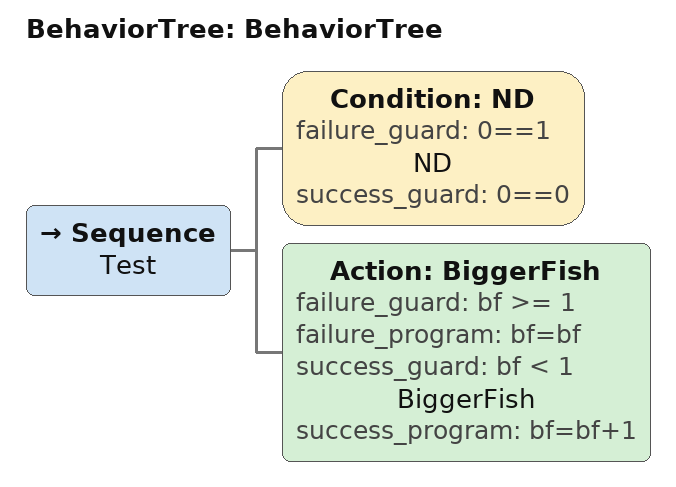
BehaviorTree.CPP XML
<?xml version="1.0"?>
<root _reach_goal="" env="True" expected_execution_time="" global_vars="var bf=0;" main_tree_to_execute="BehaviorTree" specification="#define goal bf==1;&#xA;#assert DealineProcess reaches goal;">
    <BehaviorTree ID="BehaviorTree">
      <Sequence name="Test">
        <Condition ID="ND" failure_guard="0==1" name="ND" success_guard="0==0"/>
        <Action ID="BiggerFish" failure_guard="bf &gt;= 1" failure_program="bf=bf" success_guard="bf &lt; 1" name="BiggerFish" success_program="bf=bf+1"/>
      </Sequence>
    </BehaviorTree>
</root>
